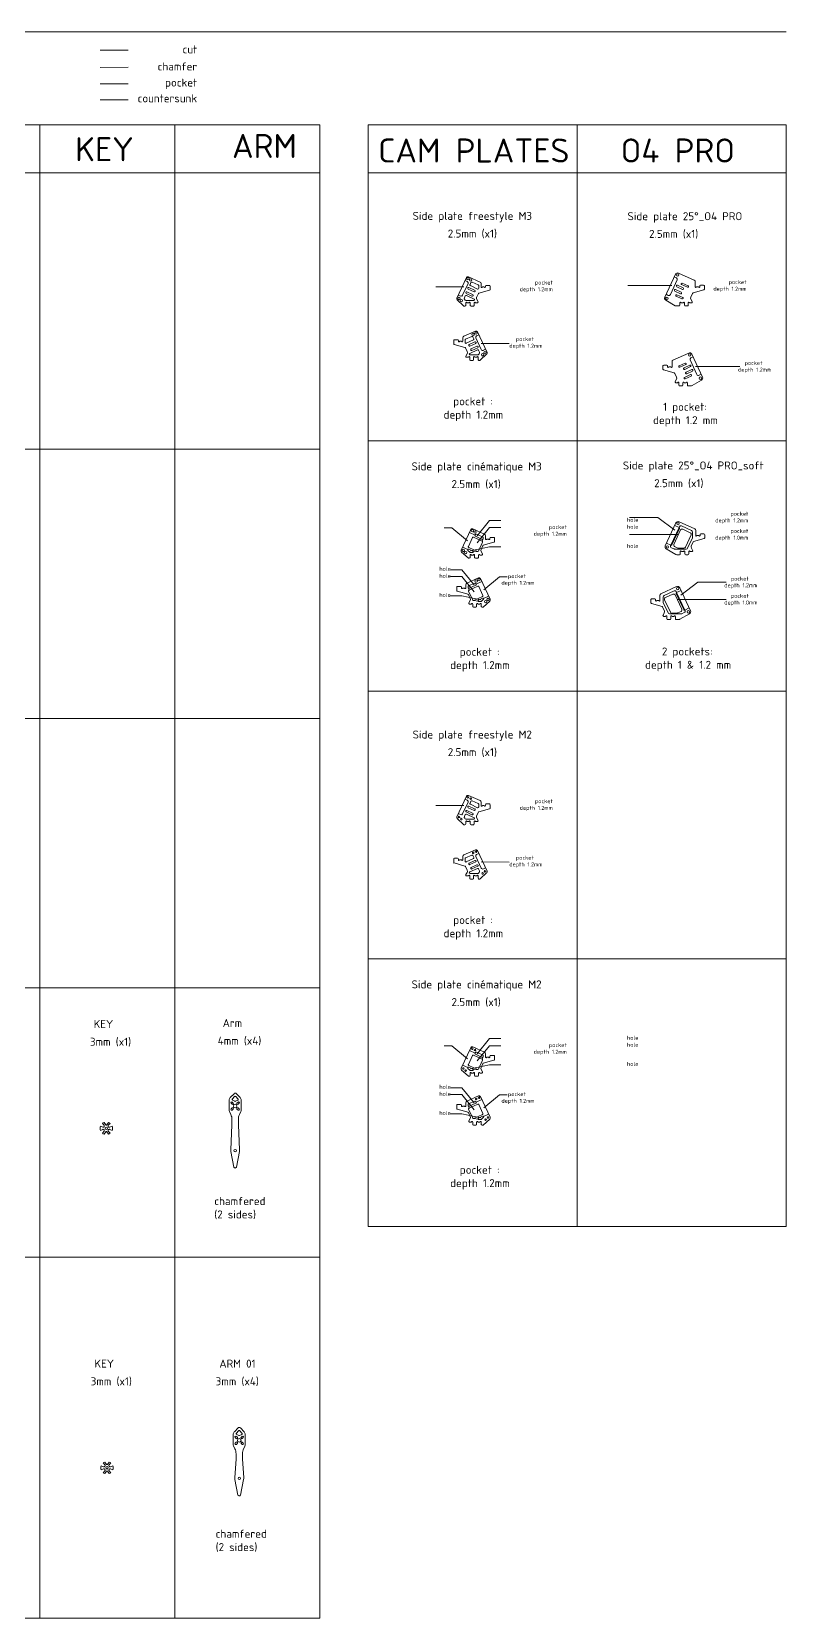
# Model space of a CAD drawing. Header units: millimetres. Extents: x -685 to 1515, y -1461 to 522.
# Drawn here: x 572 to 1515, y -1461 to 522 of the extents above; entities that cross this region are included whole.
import ezdxf

# ---------------------------------------------------------------- set-up
doc = ezdxf.new("R2010")
doc.units = ezdxf.units.MM
doc.linetypes.add('JIS_09_08', pattern=[10.75, 8, -0.55, 0.55, -0.55, 0.55, -0.55])
doc.layers.get('0').update_dxf_attribs({"lineweight": 5})
for name, color, linetype, lineweight in [('Calque1', 150, 'Continuous', 5), ('Calque2', 251, 'Continuous', 5), ('chamfered', 30, 'Continuous', 5), ('countersunk', 90, 'Continuous', 5), ('pocket', 1, 'Continuous', 5)]:
    doc.layers.add(name, color=color, linetype=linetype, lineweight=lineweight)
doc.styles.get("Standard").update_dxf_attribs({"font": 'arial.ttf'})

msp = doc.modelspace()

# ---------------------------------------------------------------- linework, layer by layer
for points in [[(1158, -89.2), (1144, -89.2), (1128.6, -108.2)], [(1158, -98), (1144, -98), (1128.6, -117)], [(1158, -121.9), (1144, -121.9), (1120, -127)], [(1095.2, -150.5), (1109.2, -150.5), (1124.6, -169.5)], [(1095.2, -159.2), (1109.2, -159.2), (1124.6, -178.2)], [(1095.2, -183.2), (1109.2, -183.2), (1133.3, -188.3)], [(1158, -736.5), (1144, -736.5), (1128.6, -755.5)], [(1158, -745.3), (1144, -745.3), (1128.6, -764.3)], [(1158, -769.2), (1144, -769.2), (1120, -774.3)], [(1095.2, -797.8), (1109.2, -797.8), (1124.6, -816.8)], [(1095.2, -806.5), (1109.2, -806.5), (1124.6, -825.5)], [(1095.2, -830.5), (1109.2, -830.5), (1133.3, -835.6)]]:
    msp.add_lwpolyline(points)
at = {"layer": 'Calque1'}
for p, q in [((657.4, 498.6), (692.5, 498.7)), ((1363, 190.1), (1376.3, 218.7)), ((1380.3, 220.2), (1399.9, 211.4)), ((1103.1, 188.8), (1115.1, 214.5)), ((1117.3, 200.2), (1124.6, 196.8)), ((1117.7, 215.5), (1132.2, 208.9)), ((1118.2, 202), (1125.4, 198.6)), ((1119.6, 205.7), (1120.8, 208.2)), ((1120.1, 204.4), (1129.1, 200.2)), ((1129.9, 205.5), (1122.1, 208.7)), ((1130.5, 204.5), (1130.5, 201.1)), ((1144.1, 198.9), (1130.7, 195)), ((1133.4, 207.1), (1133.4, 202.8)), ((1135, 202.8), (1137.3, 202.8)), ((1138.9, 202.8), (1138.9, 203.8)), ((1139.9, 204.8), (1143.8, 204.8)), ((1144.8, 199.9), (1144.8, 203.8)), ((1376.3, 199.5), (1383.5, 196.1)), ((1378, 203.1), (1385.2, 199.8)), ((1378.8, 204.9), (1386.1, 201.6)), ((1384, 205.8), (1391.3, 202.4)), ((1384.9, 207.6), (1392.1, 204.3)), ((1411.7, 199.2), (1398.4, 195.3)), ((1401.1, 209.5), (1401.1, 203)), ((1402.7, 203), (1405, 203)), ((1406.6, 203), (1406.6, 204)), ((1407.6, 205), (1411.5, 205)), ((1412.5, 200.1), (1412.5, 204)), ((1103.6, 186.5), (1111.6, 179)), ((1112.3, 178.8), (1113.2, 178.8)), ((1112.6, 189.2), (1113.7, 191.7)), ((1113.1, 186.9), (1113.7, 186.3)), ((1114.2, 179.8), (1114.2, 182.8)), ((1114.8, 194.7), (1122, 191.4)), ((1115.1, 192.2), (1124.7, 187.7)), ((1115.1, 185.8), (1124.3, 185.8)), ((1115.6, 196.6), (1122.9, 193.2)), ((1115.8, 182.8), (1118.3, 182.8)), ((1119.9, 179.8), (1119.9, 182.8)), ((1120.9, 178.8), (1123.8, 178.8)), ((1124.8, 179.8), (1124.8, 182.8)), ((1126.4, 182.8), (1128.7, 182.8)), ((1127.9, 189.8), (1130.1, 194.5)), ((1129.6, 184.3), (1128, 187.1)), ((1364.2, 186.2), (1376.1, 179.4)), ((1375.4, 197.7), (1382.7, 194.3)), ((1377.3, 191.3), (1384.5, 187.9)), ((1380.8, 179), (1377.6, 179)), ((1378.1, 193.1), (1385.4, 189.8)), ((1381.8, 180), (1381.8, 183)), ((1383.4, 183), (1386, 183)), ((1387.6, 180), (1387.6, 183)), ((1388.6, 179), (1391.4, 179)), ((1392.4, 180), (1392.4, 183)), ((1394, 183), (1396.4, 183)), ((1395.6, 190.1), (1397.7, 194.7)), ((1397.3, 184.5), (1395.7, 187.4)), ((1110.6, 139.3), (1110.6, 134.9)), ((1126.3, 147.6), (1111.7, 141.1)), ((1114, 137.6), (1121.9, 140.9)), ((1124.3, 137.9), (1123.2, 140.4)), ((1140.9, 121), (1128.9, 146.6)), ((1099.2, 132), (1099.2, 135.9)), ((1099.9, 131), (1113.3, 127.2)), ((1104, 136.9), (1100.2, 136.9)), ((1105, 134.9), (1105, 135.9)), ((1109, 134.9), (1106.6, 134.9)), ((1113.4, 136.7), (1113.4, 133.3)), ((1116.1, 122), (1113.9, 126.6)), ((1114.4, 116.4), (1116, 119.2)), ((1123.9, 136.6), (1114.9, 132.4)), ((1125.8, 134.1), (1118.6, 130.8)), ((1128.9, 124.3), (1119.3, 119.8)), ((1126.7, 132.3), (1119.4, 128.9)), ((1128.3, 128.7), (1121.1, 125.3)), ((1129.2, 126.9), (1121.9, 123.5)), ((1131.4, 121.4), (1130.2, 123.8)), ((1130.9, 119.1), (1130.2, 118.4)), ((1392.9, 120.2), (1373.2, 111.4)), ((1117.6, 114.9), (1115.3, 114.9)), ((1119.2, 111.9), (1119.2, 114.9)), ((1128.9, 117.9), (1119.7, 117.9)), ((1123.1, 110.9), (1120.2, 110.9)), ((1124.1, 111.9), (1124.1, 114.9)), ((1128.2, 114.9), (1125.7, 114.9)), ((1129.8, 111.9), (1129.8, 114.9)), ((1131.7, 110.9), (1130.8, 110.9)), ((1140.4, 118.6), (1132.3, 111.2)), ((1360.7, 100.2), (1360.7, 104.1)), ((1361.4, 99.2), (1374.8, 95.3)), ((1365.6, 105.1), (1361.7, 105.1)), ((1366.6, 103.1), (1366.6, 104.1)), ((1370.5, 103.1), (1368.2, 103.1)), ((1372.1, 109.6), (1372.1, 103.1)), ((1388.3, 107.7), (1381, 104.3)), ((1389.1, 105.9), (1381.8, 102.5)), ((1394.3, 105), (1387.1, 101.6)), ((1395.2, 103.2), (1387.9, 99.8)), ((1396.9, 99.6), (1389.6, 96.2)), ((1410.2, 90.2), (1396.8, 118.8)), ((1377.6, 90.2), (1375.4, 94.8)), ((1375.9, 84.6), (1377.5, 87.4)), ((1379.1, 83.1), (1376.8, 83.1)), ((1380.7, 80.1), (1380.7, 83.1)), ((1385.6, 80.1), (1385.6, 83.1)), ((1389.7, 83.1), (1387.2, 83.1)), ((1395, 93.2), (1387.8, 89.8)), ((1395.9, 91.4), (1388.6, 88)), ((1397.7, 97.7), (1390.5, 94.4)), ((1391.3, 80.1), (1391.3, 83.1)), ((1408.9, 86.3), (1397.1, 79.5)), ((1384.6, 79.1), (1381.7, 79.1)), ((1392.3, 79.1), (1395.6, 79.1)), ((1363.5, -120.7), (1376.9, -92.1)), ((1380.8, -90.6), (1400.5, -99.4)), ((1108.6, -126.2), (1120.5, -100.5)), ((1122.7, -110.3), (1117.5, -121.4)), ((1123.2, -99.5), (1137.7, -106)), ((1124, -109.8), (1134.8, -114.9)), ((1125.9, -107.4), (1126.2, -106.8)), ((1126.4, -108.8), (1134.6, -112.6)), ((1135.4, -109.5), (1127.5, -106.3)), ((1130.2, -127.3), (1135.3, -116.2)), ((1136, -110.4), (1136, -111.7)), ((1149.5, -116.1), (1136.2, -120)), ((1138.9, -107.9), (1138.9, -112.2)), ((1140.5, -112.2), (1142.8, -112.2)), ((1144.4, -112.2), (1144.4, -111.2)), ((1145.4, -110.2), (1149.3, -110.2)), ((1150.3, -115.1), (1150.3, -111.2)), ((1374.3, -119), (1382.7, -100.8)), ((1385.4, -99.9), (1394.9, -104.3)), ((1388.7, -122.5), (1395.9, -107)), ((1396.1, -120.7), (1398.3, -116.1)), ((1412.3, -111.6), (1398.9, -115.5)), ((1401.6, -101.3), (1401.6, -107.8)), ((1403.2, -107.8), (1405.5, -107.8)), ((1407.1, -107.8), (1407.1, -106.8)), ((1408.1, -105.8), (1412, -105.8)), ((1413, -110.7), (1413, -106.8)), ((1109, -128.5), (1117.1, -135.9)), ((1117, -126.6), (1119.2, -128.7)), ((1117.8, -136.2), (1118.6, -136.2)), ((1118, -122.7), (1128.8, -127.8)), ((1118.1, -125), (1123, -127.3)), ((1119.6, -135.2), (1119.6, -132.2)), ((1120.6, -129.2), (1122.6, -129.2)), ((1121.2, -132.2), (1123.8, -132.2)), ((1125.4, -135.2), (1125.4, -132.2)), ((1126.4, -136.2), (1129.2, -136.2)), ((1130.2, -135.2), (1130.2, -132.2)), ((1131.8, -132.2), (1134.2, -132.2)), ((1133.4, -125.1), (1135.5, -120.5)), ((1135, -130.7), (1133.5, -127.9)), ((1364.8, -124.6), (1376.6, -131.4)), ((1375.3, -121.6), (1379.2, -123.5)), ((1381.4, -131.8), (1378.1, -131.8)), ((1380.1, -123.7), (1386.9, -123.7)), ((1382.4, -130.8), (1382.4, -127.8)), ((1384, -127.8), (1386.5, -127.8)), ((1388.1, -130.8), (1388.1, -127.8)), ((1389.1, -131.8), (1392, -131.8)), ((1393, -130.8), (1393, -127.8)), ((1394.6, -127.8), (1396.9, -127.8)), ((1397.8, -126.3), (1396.2, -123.5)), ((1103, -176.4), (1103, -172.4)), ((1103.7, -177.3), (1117.1, -181.2)), ((1107.8, -171.4), (1104, -171.4)), ((1108.8, -173.4), (1108.8, -172.4)), ((1112.8, -173.4), (1110.4, -173.4)), ((1114.4, -169.1), (1114.4, -173.4)), ((1130.1, -160.8), (1115.5, -167.3)), ((1117.2, -171.7), (1117.2, -172.9)), ((1117.9, -170.7), (1125.7, -167.5)), ((1123.1, -188.5), (1117.9, -177.5)), ((1129.3, -171.1), (1118.4, -176.1)), ((1126.8, -170), (1118.7, -173.8)), ((1127.3, -168.7), (1127, -168)), ((1130.6, -171.6), (1135.7, -182.6)), ((1144.7, -187.4), (1132.7, -161.7)), ((1377.8, -171.7), (1358.2, -180.5)), ((1395.1, -201.8), (1381.8, -173.2)), ((1119.9, -186.4), (1117.7, -181.7)), ((1118.2, -191.9), (1119.8, -189.1)), ((1121.4, -193.4), (1119.1, -193.4)), ((1123, -196.4), (1123, -193.4)), ((1126.9, -197.4), (1124, -197.4)), ((1135.3, -184), (1124.4, -189)), ((1127.9, -196.4), (1127.9, -193.4)), ((1132, -193.4), (1129.5, -193.4)), ((1135.1, -186.2), (1130.2, -188.5)), ((1132.7, -190.4), (1130.6, -190.4)), ((1133.6, -196.4), (1133.6, -193.4)), ((1136.2, -187.9), (1134, -189.9)), ((1135.5, -197.4), (1134.6, -197.4)), ((1144.2, -189.7), (1136.1, -197.2)), ((1345.6, -191.8), (1345.6, -187.9)), ((1346.3, -192.7), (1359.7, -196.6)), ((1350.5, -186.9), (1346.6, -186.9)), ((1351.5, -188.9), (1351.5, -187.9)), ((1355.4, -188.9), (1353.1, -188.9)), ((1357, -182.4), (1357, -188.9)), ((1362.5, -201.8), (1360.3, -197.2)), ((1370, -203.6), (1362.7, -188)), ((1373.2, -180.9), (1363.7, -185.4)), ((1384.3, -200), (1375.9, -181.9)), ((1360.8, -207.4), (1362.4, -204.5)), ((1364, -208.9), (1361.7, -208.9)), ((1365.6, -211.9), (1365.6, -208.9)), ((1369.5, -212.9), (1366.6, -212.9)), ((1370.5, -211.9), (1370.5, -208.9)), ((1378.5, -204.7), (1371.8, -204.7)), ((1374.6, -208.9), (1372.1, -208.9)), ((1376.2, -211.9), (1376.2, -208.9)), ((1377.2, -212.9), (1380.5, -212.9)), ((1383.4, -202.7), (1379.4, -204.5)), ((1393.9, -205.7), (1382, -212.5)), ((1103.1, -459.2), (1115.1, -433.6)), ((1117.7, -432.6), (1132.2, -439.1)), ((1114.8, -453.3), (1122, -456.7)), ((1115.1, -455.9), (1124.7, -460.4)), ((1115.6, -451.5), (1122.9, -454.9)), ((1117.3, -447.9), (1124.6, -451.3)), ((1118.2, -446.1), (1125.4, -449.4)), ((1119.6, -442.3), (1120.8, -439.9)), ((1120.1, -443.7), (1129.1, -447.9)), ((1129.9, -442.6), (1122.1, -439.3)), ((1127.9, -458.2), (1130.1, -453.6)), ((1130.5, -443.5), (1130.5, -446.9)), ((1144.1, -449.2), (1130.7, -453)), ((1133.4, -440.9), (1133.4, -445.3)), ((1135, -445.3), (1137.3, -445.3)), ((1138.9, -445.3), (1138.9, -444.3)), ((1139.9, -443.3), (1143.8, -443.3)), ((1144.8, -448.2), (1144.8, -444.3)), ((1103.6, -461.6), (1111.6, -469)), ((1112.3, -469.3), (1113.2, -469.3)), ((1112.6, -458.8), (1113.7, -456.4)), ((1113.1, -461.1), (1113.7, -461.8)), ((1114.2, -468.3), (1114.2, -465.3)), ((1115.1, -462.3), (1124.3, -462.3)), ((1115.8, -465.3), (1118.3, -465.3)), ((1119.9, -468.3), (1119.9, -465.3)), ((1120.9, -469.3), (1123.8, -469.3)), ((1124.8, -468.3), (1124.8, -465.3)), ((1126.4, -465.3), (1128.7, -465.3)), ((1129.6, -463.8), (1128, -461)), ((1099.2, -516.1), (1099.2, -512.1)), ((1104, -511.1), (1100.2, -511.1)), ((1105, -513.1), (1105, -512.1)), ((1109, -513.1), (1106.6, -513.1)), ((1110.6, -508.8), (1110.6, -513.1)), ((1126.3, -500.5), (1111.7, -507)), ((1113.4, -511.4), (1113.4, -514.8)), ((1114, -510.4), (1121.9, -507.2)), ((1123.9, -511.5), (1114.9, -515.7)), ((1125.8, -513.9), (1118.6, -517.3)), ((1124.3, -510.2), (1123.2, -507.7)), ((1140.9, -527.1), (1128.9, -501.4)), ((1099.9, -517), (1113.3, -520.9)), ((1116.1, -526.1), (1113.9, -521.4)), ((1114.4, -531.6), (1116, -528.8)), ((1117.6, -533.1), (1115.3, -533.1)), ((1119.2, -536.1), (1119.2, -533.1)), ((1128.9, -523.8), (1119.3, -528.2)), ((1126.7, -515.7), (1119.4, -519.1)), ((1128.9, -530.1), (1119.7, -530.1)), ((1128.3, -519.4), (1121.1, -522.7)), ((1129.2, -521.2), (1121.9, -524.5)), ((1124.1, -536.1), (1124.1, -533.1)), ((1128.2, -533.1), (1125.7, -533.1)), ((1129.8, -536.1), (1129.8, -533.1)), ((1131.4, -526.7), (1130.2, -524.2)), ((1130.9, -529), (1130.2, -529.6)), ((1140.4, -529.4), (1132.3, -536.9)), ((1123.1, -537.1), (1120.2, -537.1)), ((1131.7, -537.1), (1130.8, -537.1)), ((1108.6, -773.5), (1120.5, -747.8)), ((1123.2, -746.8), (1137.7, -753.3)), ((1122.7, -757.6), (1117.5, -768.7)), ((1118, -770), (1128.8, -775.1)), ((1118.1, -772.3), (1123, -774.6)), ((1124, -757.1), (1134.8, -762.2)), ((1125.9, -754.7), (1126.2, -754.1)), ((1126.4, -756), (1134.6, -759.9)), ((1135.4, -756.8), (1127.5, -753.6)), ((1130.2, -774.6), (1135.3, -763.5)), ((1133.4, -772.4), (1135.5, -767.8)), ((1136, -757.7), (1136, -758.9)), ((1149.5, -763.4), (1136.2, -767.3)), ((1138.9, -755.2), (1138.9, -759.5)), ((1140.5, -759.5), (1142.8, -759.5)), ((1144.4, -759.5), (1144.4, -758.5)), ((1145.4, -757.5), (1149.3, -757.5)), ((1150.3, -762.4), (1150.3, -758.5)), ((1109, -775.8), (1117.1, -783.2)), ((1117, -773.9), (1119.2, -776)), ((1117.8, -783.5), (1118.6, -783.5)), ((1119.6, -782.5), (1119.6, -779.5)), ((1120.6, -776.5), (1122.6, -776.5)), ((1121.2, -779.5), (1123.8, -779.5)), ((1125.4, -782.5), (1125.4, -779.5)), ((1126.4, -783.5), (1129.2, -783.5)), ((1130.2, -782.5), (1130.2, -779.5)), ((1131.8, -779.5), (1134.2, -779.5)), ((1135, -778), (1133.5, -775.2)), ((825.4, -808.9), (822.6, -811.8)), ((826.8, -808.9), (829.6, -811.8)), ((1130.1, -808), (1115.5, -814.6)), ((1144.7, -834.7), (1132.7, -809)), ((822.4, -818.5), (821.1, -817.2)), ((822.4, -823.1), (821.1, -824.4)), ((823.8, -817.1), (822.5, -815.8)), ((823.8, -824.5), (822.5, -825.8)), ((822.9, -813.4), (825.7, -814.7)), ((829.3, -813.4), (826.6, -814.7)), ((828.4, -817.1), (829.7, -815.8)), ((828.4, -824.5), (829.7, -825.8)), ((829.8, -818.5), (831.1, -817.2)), ((829.8, -823.1), (831.1, -824.4)), ((1103, -823.7), (1103, -819.7)), ((1103.7, -824.6), (1117.1, -828.5)), ((1107.8, -818.7), (1104, -818.7)), ((1108.8, -820.7), (1108.8, -819.7)), ((1112.8, -820.7), (1110.4, -820.7)), ((1114.4, -816.4), (1114.4, -820.7)), ((1117.2, -819), (1117.2, -820.2)), ((1119.9, -833.7), (1117.7, -829)), ((1117.9, -818), (1125.7, -814.8)), ((1123.1, -835.8), (1117.9, -824.8)), ((1129.3, -818.4), (1118.4, -823.4)), ((1126.8, -817.3), (1118.7, -821.1)), ((1135.3, -831.3), (1124.4, -836.3)), ((1127.3, -816), (1127, -815.3)), ((1130.6, -818.8), (1135.7, -829.9)), ((1118.2, -839.2), (1119.8, -836.4)), ((1121.4, -840.7), (1119.1, -840.7)), ((1123, -843.7), (1123, -840.7)), ((1126.9, -844.7), (1124, -844.7)), ((1127.9, -843.7), (1127.9, -840.7)), ((1132, -840.7), (1129.5, -840.7)), ((1135.1, -833.5), (1130.2, -835.8)), ((1132.7, -837.7), (1130.6, -837.7)), ((1133.6, -843.7), (1133.6, -840.7)), ((1136.2, -835.2), (1134, -837.2)), ((1135.5, -844.7), (1134.6, -844.7)), ((1144.2, -837), (1136.1, -844.5)), ((829.7, -1222.9), (825.1, -1227.8)), ((830.4, -1226.5), (827.7, -1229.4)), ((831.9, -1226.5), (834.6, -1229.4)), ((832.6, -1222.9), (837.3, -1227.8)), ((823.7, -1231.3), (823.7, -1243.9)), ((824, -1245.2), (825.8, -1249)), ((827.5, -1236.2), (826.1, -1234.9)), ((827.5, -1240.8), (826.1, -1242.1)), ((828.9, -1234.8), (827.6, -1233.4)), ((828.9, -1242.2), (827.6, -1243.5)), ((828, -1231), (830.7, -1232.4)), ((834.4, -1231), (831.6, -1232.4)), ((833.5, -1234.8), (834.8, -1233.4)), ((833.5, -1242.2), (834.8, -1243.5)), ((834.9, -1236.2), (836.2, -1234.9)), ((834.9, -1240.8), (836.2, -1242.1)), ((838.4, -1245.2), (836.6, -1249)), ((838.6, -1231.3), (838.6, -1243.9)), ((827.2, -1262), (825.6, -1284.9)), ((827.2, -1255.3), (827.2, -1261.6)), ((835.2, -1255.3), (835.2, -1261.6)), ((835.2, -1262), (836.8, -1284.9)), ((829.6, -1306.8), (825.7, -1287.4)), ((832.7, -1306.8), (836.6, -1287.4)), ((830.6, -1307.8), (830, -1307.4)), ((831.8, -1307.8), (832.3, -1307.4))]:
    msp.add_line(p, q, dxfattribs=at)
for points in [[(831.5, -831.3), (833.3, -827.5, 0.109594), (833.6, -826.3), (833.6, -813.6, 0.19144), (832.2, -810.2), (827.6, -805.3, 0.431181), (824.7, -805.3), (820, -810.2, 0.19144), (818.6, -813.6), (818.6, -826.3, 0.109594), (818.9, -827.5), (820.7, -831.3, -0.109594), (822.1, -837.7), (822.1, -844, -0.012868), (822.1, -844.3), (820.5, -875.3, 0.062614), (820.7, -877.7), (824.6, -897.1, 0.187351), (825, -897.7), (825.5, -898.1, 0.326579), (826.7, -898.1), (827.2, -897.7, 0.187292), (827.6, -897.1), (831.5, -877.7, 0.062709), (831.7, -875.3), (830.1, -844.3, -0.012906), (830.1, -844), (830.1, -837.7, -0.109594)], [(669.7, -854.7, -0.07543), (667.7, -855.8), (665.6, -852.9, 0.513236), (664.3, -852.9), (662.2, -855.8, -0.07543), (660.2, -854.7), (662.3, -852.3, 0.187292), (662.6, -851.7), (662.6, -851, 0.326579), (661.9, -850), (661.3, -849.8, 0.187351), (660.6, -849.9), (657.7, -851.2, -0.177758), (657.7, -845.9), (660.6, -847.2, 0.187351), (661.3, -847.2), (661.9, -847, 0.326579), (662.6, -846.1), (662.6, -845.4, 0.187292), (662.3, -844.7), (660.2, -842.4, -0.07543), (662.2, -841.3), (664.3, -844.2, 0.513236), (665.6, -844.2), (667.7, -841.3, -0.07543), (669.7, -842.4), (667.6, -844.7, 0.187292), (667.3, -845.4), (667.3, -846.1, 0.326579), (668, -847), (668.7, -847.2, 0.187351), (669.4, -847.2), (672.3, -845.9, -0.177758), (672.3, -851.2), (669.4, -849.9, 0.187351), (668.7, -849.8), (668, -850, 0.326579), (667.3, -851), (667.3, -851.7, 0.187292), (667.6, -852.3), (669.7, -854.7)], [(670.7, -1279, -0.07543), (668.7, -1280.1), (666.6, -1277.2, 0.513236), (665.3, -1277.2), (663.2, -1280.1, -0.07543), (661.2, -1279), (663.3, -1276.6, 0.187292), (663.6, -1276), (663.6, -1275.3, 0.326579), (662.9, -1274.3), (662.3, -1274.1, 0.187351), (661.5, -1274.2), (658.7, -1275.5, -0.177758), (658.7, -1270.2), (661.5, -1271.5, 0.187351), (662.3, -1271.5), (662.9, -1271.3, 0.326579), (663.6, -1270.4), (663.6, -1269.7, 0.187292), (663.3, -1269), (661.2, -1266.7, -0.07543), (663.2, -1265.6), (665.3, -1268.5, 0.513236), (666.6, -1268.5), (668.7, -1265.6, -0.07543), (670.7, -1266.7), (668.6, -1269, 0.187292), (668.3, -1269.7), (668.3, -1270.4, 0.326579), (669, -1271.3), (669.6, -1271.5, 0.187351), (670.4, -1271.5), (673.2, -1270.2, -0.177758), (673.2, -1275.5), (670.4, -1274.2, 0.187351), (669.6, -1274.1), (669, -1274.3, 0.326579), (668.3, -1275.3), (668.3, -1276, 0.187292), (668.6, -1276.6), (670.7, -1279)]]:
    msp.add_lwpolyline(points, format="xyb", close=True, dxfattribs=at)
for centre, radius in [((1379.1, 217.8), 1.5), ((1116.9, 213.1), 1.5), ((1120.5, 211.5), 1.5), ((1105.8, 188.4), 1.5), ((1108.7, 185.8), 1.5), ((1365.6, 188.7), 1.5), ((1123.5, 143.6), 1.5), ((1127.1, 145.2), 1.5), ((1135.3, 118), 1.5), ((1138.2, 120.6), 1.5), ((1394.1, 117.8), 1.5), ((1407.5, 88.8), 1.5), ((1379.6, -93.1), 1.5), ((1122.4, -101.9), 1.5), ((1125.9, -103.5), 1.5), ((1111.3, -126.5), 1.5), ((1114.1, -129.2), 1.5), ((1366.2, -122.1), 1.5), ((1127.3, -164.7), 1.5), ((1130.9, -163.1), 1.5), ((1379, -174.1), 1.5), ((1139.1, -190.4), 1.5), ((1142, -187.8), 1.5), ((1392.4, -203.2), 1.5), ((1116.9, -435), 1), ((1120.5, -436.6), 1), ((1105.8, -459.6), 1), ((1108.7, -462.2), 1), ((1123.5, -504.4), 1), ((1127.1, -502.8), 1), ((1135.3, -530.1), 1), ((1138.2, -527.5), 1), ((1122.4, -749.2), 1), ((1125.9, -750.8), 1), ((1111.3, -773.8), 1), ((1114.1, -776.5), 1), ((1127.3, -812), 1), ((1130.9, -810.4), 1), ((826.1, -820.8), 2.25), ((665, -848.5), 1.5), ((1139.1, -837.7), 1), ((1142, -835.1), 1), ((826.1, -876.4), 1.5), ((831.2, -1238.5), 2.25), ((666, -1272.8), 1.5), ((831.2, -1286.1), 1.5)]:
    msp.add_circle(centre, radius, dxfattribs=at)
for centre, radius, start, end in [((1379, 217.4), 3, 65.8359, 155), ((1116.9, 213.6), 2, 65.8359, 155), ((1117.7, 201.1), 1, 65.01, 245.01), ((1120.5, 205.3), 1, 155, 245.01), ((1121.7, 207.8), 1, 67.5567, 155), ((1125, 197.7), 1, 245.01, 65.01), ((1129.5, 201.1), 1, 245.01, 0), ((1129.5, 204.5), 1, 0, 67.5567), ((1131.4, 207.1), 2, 0, 65.8359), ((1134.2, 202.8), 0.8, 180, 0), ((1138.1, 202.8), 0.8, 180, 0), ((1139.9, 203.8), 1, 90, 180), ((1143.8, 203.8), 1, 0, 90), ((1143.8, 199.9), 1, 286.2136, 0), ((1375.9, 198.6), 1, 65.01, 245.01), ((1378.4, 204), 1, 65.01, 245.01), ((1384.5, 206.7), 1, 65.01, 245.01), ((1385.6, 200.7), 1, 245.01, 65.01), ((1391.7, 203.3), 1, 245.01, 65.01), ((1399.1, 209.5), 2, 0, 65.8359), ((1401.9, 203), 0.8, 180, 0), ((1405.8, 203), 0.8, 180, 0), ((1407.6, 204), 1, 90, 180), ((1411.5, 204), 1, 0, 90), ((1411.5, 200.1), 1, 286.2136, 0), ((1104.9, 188), 2, 155, 227.267), ((1112.3, 179.8), 1, 227.267, 270), ((1114.4, 188.4), 2, 155, 227.267), ((1113.2, 179.8), 1, 270, 0), ((1114.6, 191.3), 1, 65.01, 155), ((1115.1, 187.8), 2, 227.267, 270), ((1115.2, 195.6), 1, 65.01, 245.01), ((1115, 182.8), 0.8, 0, 180), ((1119.1, 182.8), 0.8, 0, 180), ((1120.9, 179.8), 1, 180, 270), ((1122.5, 192.3), 1, 245.01, 65.01), ((1123.8, 179.8), 1, 270, 0), ((1124.3, 186.8), 1, 270, 65.01), ((1125.6, 182.8), 0.8, 0, 180), ((1130.6, 188.6), 3, 155, 209.2621), ((1128.7, 183.8), 1, 270, 29.2621), ((1131, 194), 1, 106.2136, 155), ((1365.7, 188.8), 3, 155, 240.2298), ((1377.6, 182), 3, 240.2298, 270), ((1377.7, 192.2), 1, 65.01, 245.01), ((1380.8, 180), 1, 270, 0), ((1382.6, 183), 0.8, 0, 180), ((1383.1, 195.2), 1, 245.01, 65.01), ((1385, 188.8), 1, 245.01, 65.01), ((1386.8, 183), 0.8, 0, 180), ((1388.6, 180), 1, 180, 270), ((1391.4, 180), 1, 270, 0), ((1393.2, 183), 0.8, 0, 180), ((1398.3, 188.8), 3, 155, 209.2621), ((1396.4, 184), 1, 270, 29.2621), ((1398.6, 194.3), 1, 106.2136, 155), ((1112.6, 139.3), 2, 114.1641, 180), ((1122.3, 139.9), 1, 25, 112.4433), ((1127.1, 145.8), 2, 25, 114.1641), ((1100.2, 135.9), 1, 90, 180), ((1100.2, 132), 1, 180, 253.7864), ((1104, 135.9), 1, 0, 90), ((1105.8, 134.9), 0.8, 180, 0), ((1109.8, 134.9), 0.8, 180, 0), ((1113, 126.2), 1, 25, 73.7864), ((1114.4, 136.7), 1, 112.4433, 180), ((1114.4, 133.3), 1, 180, 294.99), ((1113.4, 120.7), 3, 330.7379, 25), ((1119, 129.9), 1, 114.99, 294.99), ((1119.7, 118.9), 1, 114.99, 270), ((1121.5, 124.4), 1, 114.99, 294.99), ((1123.4, 137.5), 1, 294.99, 25), ((1126.2, 133.2), 1, 294.99, 114.99), ((1128.8, 127.8), 1, 294.99, 114.99), ((1129.3, 123.4), 1, 25, 114.99), ((1129.6, 120.5), 2, 312.733, 25), ((1139.1, 120.1), 2, 312.733, 25), ((1394.1, 117.5), 3, 25, 114.1641), ((1115.3, 115.9), 1, 150.7379, 270), ((1118.4, 114.9), 0.8, 0, 180), ((1120.2, 111.9), 1, 180, 270), ((1123.1, 111.9), 1, 270, 0), ((1124.9, 114.9), 0.8, 0, 180), ((1129, 114.9), 0.8, 0, 180), ((1128.9, 119.9), 2, 270, 312.733), ((1130.8, 111.9), 1, 180, 270), ((1131.7, 111.9), 1, 270, 312.733), ((1361.7, 104.1), 1, 90, 180), ((1361.7, 100.2), 1, 180, 253.7864), ((1365.6, 104.1), 1, 0, 90), ((1367.4, 103.1), 0.8, 180, 0), ((1371.3, 103.1), 0.8, 180, 0), ((1374.1, 109.6), 2, 114.1641, 180), ((1381.4, 103.4), 1, 114.99, 294.99), ((1387.5, 100.7), 1, 114.99, 294.99), ((1388.7, 106.8), 1, 294.99, 114.99), ((1394.8, 104.1), 1, 294.99, 114.99), ((1397.3, 98.7), 1, 294.99, 114.99), ((1374.5, 94.4), 1, 25, 73.7864), ((1376.8, 84.1), 1, 150.7379, 270), ((1374.9, 88.9), 3, 330.7379, 25), ((1379.9, 83.1), 0.8, 0, 180), ((1381.7, 80.1), 1, 180, 270), ((1384.6, 80.1), 1, 270, 0), ((1386.4, 83.1), 0.8, 0, 180), ((1388.2, 88.9), 1, 114.99, 294.99), ((1390, 95.3), 1, 114.99, 294.99), ((1390.5, 83.1), 0.8, 0, 180), ((1392.3, 80.1), 1, 180, 270), ((1395.4, 92.3), 1, 294.99, 114.99), ((1395.6, 82.1), 3, 270, 299.7702), ((1407.4, 88.9), 3, 299.7702, 25), ((1379.6, -93.4), 3, 65.8359, 155), ((1122.3, -101.3), 2, 65.8359, 155), ((1123.6, -110.7), 1, 65.01, 155.01), ((1126.8, -107.8), 1, 155, 245.01), ((1127.1, -107.2), 1, 67.5567, 155), ((1135, -111.7), 1, 245.01, 0), ((1134.4, -115.8), 1, 335, 65.01), ((1135, -110.4), 1, 0, 67.5567), ((1136.9, -107.9), 2, 0, 65.8359), ((1139.7, -112.2), 0.8, 180, 0), ((1143.6, -112.2), 0.8, 180, 0), ((1145.4, -111.2), 1, 90, 180), ((1149.3, -111.2), 1, 0, 90), ((1149.3, -115.1), 1, 286.2136, 0), ((1384.6, -101.7), 2, 65.01, 155), ((1394.1, -106.1), 2, 335, 65.01), ((1399.2, -116.5), 1, 106.2136, 155), ((1399.6, -101.3), 2, 0, 65.8359), ((1402.4, -107.8), 0.8, 180, 0), ((1406.3, -107.8), 0.8, 180, 0), ((1408.1, -106.8), 1, 90, 180), ((1412, -106.8), 1, 0, 90), ((1412, -110.7), 1, 286.2136, 0), ((1110.4, -127), 2, 155, 227.267), ((1117.7, -125.9), 1, 65.01, 227.267), ((1117.8, -135.2), 1, 227.267, 270), ((1118.4, -121.8), 1, 155.01, 245.01), ((1118.6, -135.2), 1, 270, 0), ((1120.6, -127.2), 2, 227.267, 270), ((1120.4, -132.2), 0.8, 0, 180), ((1122.6, -128.2), 1, 270, 65.01), ((1124.6, -132.2), 0.8, 0, 180), ((1126.4, -135.2), 1, 180, 270), ((1129.2, -126.9), 1, 245.01, 335), ((1129.2, -135.2), 1, 270, 0), ((1131, -132.2), 0.8, 0, 180), ((1136.1, -126.4), 3, 155, 209.2621), ((1134.2, -131.2), 1, 270, 29.2621), ((1136.4, -120.9), 1, 106.2136, 155), ((1366.3, -122), 3, 155, 240.2298), ((1376.1, -119.8), 2, 155, 245.01), ((1378.1, -128.8), 3, 240.2298, 270), ((1380.1, -121.7), 2, 245.01, 270), ((1381.4, -130.8), 1, 270, 0), ((1383.2, -127.8), 0.8, 0, 180), ((1387.3, -127.8), 0.8, 0, 180), ((1386.9, -121.7), 2, 270, 335), ((1389.1, -130.8), 1, 180, 270), ((1392, -130.8), 1, 270, 0), ((1393.8, -127.8), 0.8, 0, 180), ((1398.8, -122), 3, 155, 209.2621), ((1396.9, -126.8), 1, 270, 29.2621), ((1104, -172.4), 1, 90, 180), ((1104, -176.4), 1, 180, 253.7864), ((1107.8, -172.4), 1, 0, 90), ((1109.6, -173.4), 0.8, 180, 0), ((1113.6, -173.4), 0.8, 180, 0), ((1116.4, -169.1), 2, 114.1641, 180), ((1118.2, -171.7), 1, 112.4433, 180), ((1118.2, -172.9), 1, 180, 294.99), ((1118.8, -177), 1, 114.99, 205), ((1126.1, -168.4), 1, 25, 112.4433), ((1126.4, -169.1), 1, 294.99, 25), ((1129.7, -172), 1, 24.99, 114.99), ((1130.9, -162.6), 2, 25, 114.1641), ((1379, -174.5), 3, 25, 114.1641), ((1116.8, -182.2), 1, 25, 73.7864), ((1119.1, -192.4), 1, 150.7379, 270), ((1117.2, -187.7), 3, 330.7379, 25), ((1122.2, -193.4), 0.8, 0, 180), ((1124, -196.4), 1, 180, 270), ((1124, -188.1), 1, 205, 294.99), ((1126.9, -196.4), 1, 270, 0), ((1128.7, -193.4), 0.8, 0, 180), ((1130.6, -189.4), 1, 114.99, 270), ((1132.8, -193.4), 0.8, 0, 180), ((1132.7, -188.4), 2, 270, 312.733), ((1134.6, -196.4), 1, 180, 270), ((1135.6, -187.1), 1, 312.733, 114.99), ((1134.8, -183.1), 1, 294.99, 24.99), ((1135.5, -196.4), 1, 270, 312.733), ((1142.9, -188.2), 2, 312.733, 25), ((1346.6, -187.9), 1, 90, 180), ((1346.6, -191.8), 1, 180, 253.7864), ((1350.5, -187.9), 1, 0, 90), ((1352.3, -188.9), 0.8, 180, 0), ((1356.2, -188.9), 0.8, 180, 0), ((1359, -182.4), 2, 114.1641, 180), ((1359.4, -197.6), 1, 25, 73.7864), ((1364.5, -187.2), 2, 114.99, 205), ((1374.1, -182.8), 2, 25, 114.99), ((1361.7, -207.9), 1, 150.7379, 270), ((1359.8, -203.1), 3, 330.7379, 25), ((1364.8, -208.9), 0.8, 0, 180), ((1366.6, -211.9), 1, 180, 270), ((1369.5, -211.9), 1, 270, 0), ((1371.8, -202.7), 2, 205, 270), ((1371.3, -208.9), 0.8, 0, 180), ((1375.4, -208.9), 0.8, 0, 180), ((1377.2, -211.9), 1, 180, 270), ((1378.5, -202.7), 2, 270, 294.99), ((1380.5, -209.9), 3, 270, 299.7702), ((1382.5, -200.9), 2, 294.99, 25), ((1392.4, -203.1), 3, 299.7702, 25), ((1116.9, -434.4), 2, 65.8359, 155), ((1114.6, -456.8), 1, 65.01, 155), ((1115.2, -452.4), 1, 65.01, 245.01), ((1117.7, -447), 1, 65.01, 245.01), ((1120.5, -442.7), 1, 155, 245.01), ((1121.7, -440.3), 1, 67.5567, 155), ((1122.5, -455.8), 1, 245.01, 65.01), ((1125, -450.3), 1, 245.01, 65.01), ((1129.5, -446.9), 1, 245.01, 0), ((1129.5, -443.5), 1, 0, 67.5567), ((1131, -454), 1, 106.2136, 155), ((1131.4, -440.9), 2, 0, 65.8359), ((1134.2, -445.3), 0.8, 180, 0), ((1138.1, -445.3), 0.8, 180, 0), ((1139.9, -444.3), 1, 90, 180), ((1143.8, -444.3), 1, 0, 90), ((1143.8, -448.2), 1, 286.2136, 0), ((1104.9, -460.1), 2, 155, 227.267), ((1112.3, -468.3), 1, 227.267, 270), ((1114.4, -459.7), 2, 155, 227.267), ((1113.2, -468.3), 1, 270, 0), ((1115.1, -460.3), 2, 227.267, 270), ((1115, -465.3), 0.8, 0, 180), ((1119.1, -465.3), 0.8, 0, 180), ((1120.9, -468.3), 1, 180, 270), ((1123.8, -468.3), 1, 270, 0), ((1124.3, -461.3), 1, 270, 65.01), ((1125.6, -465.3), 0.8, 0, 180), ((1130.6, -459.5), 3, 155, 209.2621), ((1128.7, -464.3), 1, 270, 29.2621), ((1100.2, -512.1), 1, 90, 180), ((1104, -512.1), 1, 0, 90), ((1105.8, -513.1), 0.8, 180, 0), ((1109.8, -513.1), 0.8, 180, 0), ((1112.6, -508.8), 2, 114.1641, 180), ((1114.4, -511.4), 1, 112.4433, 180), ((1114.4, -514.8), 1, 180, 294.99), ((1122.3, -508.1), 1, 25, 112.4433), ((1123.4, -510.6), 1, 294.99, 25), ((1126.2, -514.8), 1, 294.99, 114.99), ((1127.1, -502.3), 2, 25, 114.1641), ((1100.2, -516.1), 1, 180, 253.7864), ((1113, -521.9), 1, 25, 73.7864), ((1115.3, -532.1), 1, 150.7379, 270), ((1113.4, -527.4), 3, 330.7379, 25), ((1118.4, -533.1), 0.8, 0, 180), ((1119, -518.2), 1, 114.99, 294.99), ((1119.7, -529.1), 1, 114.99, 270), ((1121.5, -523.6), 1, 114.99, 294.99), ((1124.9, -533.1), 0.8, 0, 180), ((1129, -533.1), 0.8, 0, 180), ((1128.8, -520.3), 1, 294.99, 114.99), ((1129.3, -524.7), 1, 25, 114.99), ((1128.9, -528.1), 2, 270, 312.733), ((1129.6, -527.5), 2, 312.733, 25), ((1139.1, -527.9), 2, 312.733, 25), ((1120.2, -536.1), 1, 180, 270), ((1123.1, -536.1), 1, 270, 0), ((1130.8, -536.1), 1, 180, 270), ((1131.7, -536.1), 1, 270, 312.733), ((1122.3, -748.6), 2, 65.8359, 155), ((1136.9, -755.2), 2, 0, 65.8359), ((1117.7, -773.2), 1, 65.01, 227.267), ((1118.4, -769.1), 1, 155.01, 245.01), ((1123.6, -758), 1, 65.01, 155.01), ((1126.8, -755.1), 1, 155, 245.01), ((1127.1, -754.5), 1, 67.5567, 155), ((1136.1, -773.7), 3, 155, 209.2621), ((1135, -758.9), 1, 245.01, 0), ((1134.4, -763.1), 1, 335, 65.01), ((1135, -757.7), 1, 0, 67.5567), ((1136.4, -768.2), 1, 106.2136, 155), ((1139.7, -759.5), 0.8, 180, 0), ((1143.6, -759.5), 0.8, 180, 0), ((1145.4, -758.5), 1, 90, 180), ((1149.3, -758.5), 1, 0, 90), ((1149.3, -762.4), 1, 286.2136, 0), ((1110.4, -774.3), 2, 155, 227.267), ((1117.8, -782.5), 1, 227.267, 270), ((1118.6, -782.5), 1, 270, 0), ((1120.6, -774.5), 2, 227.267, 270), ((1120.4, -779.5), 0.8, 0, 180), ((1122.6, -775.5), 1, 270, 65.01), ((1124.6, -779.5), 0.8, 0, 180), ((1126.4, -782.5), 1, 180, 270), ((1129.2, -774.2), 1, 245.01, 335), ((1129.2, -782.5), 1, 270, 0), ((1131, -779.5), 0.8, 0, 180), ((1134.2, -778.5), 1, 270, 29.2621), ((823.4, -812.5), 1, 136.6496, 243.2647), ((826.1, -809.6), 1, 43.3504, 136.6496), ((828.9, -812.5), 1, 296.7353, 43.3504), ((1130.9, -809.9), 2, 25, 114.1641), ((821.8, -816.5), 1, 45, 225), ((821.8, -825.1), 1, 135, 315), ((823.1, -817.8), 1, 225, 45), ((823.1, -823.8), 1, 315, 135), ((826.1, -813.9), 1, 243.2647, 296.7353), ((829.1, -817.8), 1, 135, 315), ((829.1, -823.8), 1, 45, 225), ((830.4, -816.5), 1, 315, 135), ((830.4, -825.1), 1, 225, 45), ((1104, -819.7), 1, 90, 180), ((1104, -823.7), 1, 180, 253.7864), ((1107.8, -819.7), 1, 0, 90), ((1109.6, -820.7), 0.8, 180, 0), ((1113.6, -820.7), 0.8, 180, 0), ((1116.4, -816.4), 2, 114.1641, 180), ((1116.8, -829.5), 1, 25, 73.7864), ((1118.2, -819), 1, 112.4433, 180), ((1118.2, -820.2), 1, 180, 294.99), ((1118.8, -824.3), 1, 114.99, 205), ((1126.1, -815.7), 1, 25, 112.4433), ((1126.4, -816.4), 1, 294.99, 25), ((1129.7, -819.3), 1, 24.99, 114.99), ((1134.8, -830.4), 1, 294.99, 24.99), ((1119.1, -839.7), 1, 150.7379, 270), ((1117.2, -835), 3, 330.7379, 25), ((1122.2, -840.7), 0.8, 0, 180), ((1124, -843.7), 1, 180, 270), ((1124, -835.4), 1, 205, 294.99), ((1126.9, -843.7), 1, 270, 0), ((1128.7, -840.7), 0.8, 0, 180), ((1130.6, -836.7), 1, 114.99, 270), ((1132.8, -840.7), 0.8, 0, 180), ((1132.7, -835.7), 2, 270, 312.733), ((1134.6, -843.7), 1, 180, 270), ((1135.6, -834.4), 1, 312.733, 114.99), ((1135.5, -843.7), 1, 270, 312.733), ((1142.9, -835.5), 2, 312.733, 25), ((828.7, -1231.3), 5, 136.6496, 180), ((831.2, -1224.3), 2, 43.3504, 136.6496), ((831.2, -1227.2), 1, 43.3504, 136.6496), ((833.6, -1231.3), 5, 360, 43.3504), ((826.7, -1243.9), 3, 180, 205.0173), ((812.2, -1255.3), 15, 0, 25.0173), ((826.9, -1234.2), 1, 45, 225), ((826.9, -1242.8), 1, 135, 315), ((828.4, -1230.1), 1, 136.6496, 243.2647), ((828.2, -1235.5), 1, 225, 45), ((828.2, -1241.5), 1, 315, 135), ((831.2, -1231.5), 1, 243.2647, 296.7353), ((834.2, -1235.5), 1, 135, 315), ((834.2, -1241.5), 1, 45, 225), ((833.9, -1230.1), 1, 296.7353, 43.3504), ((835.5, -1234.2), 1, 315, 135), ((835.5, -1242.8), 1, 225, 45), ((850.2, -1255.3), 15, 154.9827, 180), ((835.6, -1243.9), 3, 334.9827, 360), ((822.2, -1261.6), 5, 356.034, 0), ((840.2, -1261.6), 5, 180, 183.9778), ((835.5, -1285.4), 10, 177.0511, 191.3824), ((826.8, -1285.4), 10, 348.6044, 2.9576), ((830.6, -1306.6), 1, 191.3824, 233.8281), ((831.2, -1307), 1, 233.8281, 306.1719), ((831.7, -1306.6), 1, 306.1719, 348.6044)]:
    msp.add_arc(centre, radius, start, end, dxfattribs=at)
at = {"layer": 'Calque2'}
for p, q in [((0, 521.7), (1514.8, 521.6)), ((0, 405.4), (931.9, 405.4)), ((582.2, 405.4), (582.2, -1460.8)), ((750.9, 405.4), (750.9, -1460.8)), ((931.9, 405.4), (931.9, -1460.8)), ((992.4, 405.4), (1514.8, 405.4)), ((992.4, 405.4), (992.4, -971.2)), ((1253.6, 405.4), (1253.6, -971.2)), ((1514.8, 405.4), (1514.8, -971.2)), ((0, 345.5), (931.9, 345.5)), ((992.4, 345.5), (1514.8, 345.5)), ((0, 0), (931.9, 0)), ((992.4, 10.5), (1514.8, 10.5)), ((992.4, -302.5), (1514.8, -302.5)), ((0, -336.5), (931.9, -336.5)), ((992.4, -636.8), (1514.8, -636.8)), ((0, -672.9), (931.9, -672.9)), ((992.4, -971.2), (1514.8, -971.2)), ((0, -1009.4), (931.9, -1009.4)), ((0, -1460.8), (931.9, -1460.8))]:
    msp.add_line(p, q, dxfattribs=at)
at = {"layer": 'chamfered'}
msp.add_line((657.4, 477.2), (692.5, 477.3), dxfattribs=at)
at = {"layer": 'countersunk'}
msp.add_line((657.4, 436.7), (692.5, 436.8), dxfattribs=at)
at = {"layer": 'pocket'}
for p, q in [((657.4, 456.4), (692.5, 456.5)), ((1076.9, 202.8), (1112, 202.9)), ((1110.3, 192.4), (1117.1, 206.9)), ((1116.1, 209.6), (1113.4, 210.8)), ((1370, 193.3), (1378.5, 211.5)), ((1377.5, 214.2), (1374.8, 215.5)), ((1107.7, 191.4), (1104.9, 192.7)), ((1367.3, 192.3), (1364.6, 193.6)), ((1133.7, 124.6), (1126.9, 139.1)), ((1127.9, 141.7), (1130.6, 143)), ((1168.7, 132.2), (1133.6, 132.3)), ((1136.3, 123.6), (1139, 124.9)), ((1403.2, 93.3), (1394.7, 111.6)), ((1395.6, 114.2), (1398.3, 115.5)), ((1405.8, 92.4), (1408.5, 93.6)), ((1096.8, -98.3), (1087.3, -98.3)), ((1116.3, -114.4), (1096.8, -98.3)), ((1354.5, -85.1), (1375.7, -101.3)), ((1125.9, -107.4), (1118.8, -104.1)), ((1135.5, -112.5), (1134.8, -114.9)), ((1116.9, -125.3), (1110.4, -122.3)), ((1123.6, -128.4), (1128.8, -127.8)), ((1117.7, -173.7), (1118.4, -176.1)), ((1127.3, -168.7), (1134.4, -165.4)), ((1137, -175.6), (1156.5, -159.6)), ((1156.5, -159.6), (1165.9, -159.6)), ((1404.1, -166.2), (1382.9, -182.4)), ((1129.6, -189.7), (1124.4, -189)), ((1136.4, -186.5), (1142.8, -183.5)), ((1076.9, -445.2), (1112, -445.1)), ((1107.7, -456.6), (1104.9, -455.3)), ((1110.3, -455.6), (1117.1, -441.1)), ((1116.1, -438.5), (1113.4, -437.2)), ((1133.7, -523.5), (1126.9, -509)), ((1127.9, -506.3), (1130.6, -505.1)), ((1168.7, -515.8), (1133.6, -515.7)), ((1136.3, -524.5), (1139, -523.2)), ((1096.8, -745.6), (1087.3, -745.6)), ((1116.3, -761.7), (1096.8, -745.6)), ((1125.9, -754.7), (1118.8, -751.4)), ((1116.9, -772.6), (1110.4, -769.5)), ((1135.5, -759.8), (1134.8, -762.2)), ((1123.6, -775.7), (1128.8, -775.1)), ((1127.3, -816), (1134.4, -812.7)), ((1137, -822.9), (1156.5, -806.9)), ((1156.5, -806.9), (1165.9, -806.9)), ((1117.7, -821), (1118.4, -823.4)), ((1136.4, -833.8), (1142.8, -830.8)), ((1129.6, -837), (1124.4, -836.3))]:
    msp.add_line(p, q, dxfattribs=at)
for points in [[(1316.7, 204.5), (1372, 204.5)], [(1456.8, 103.4), (1401.5, 103.4)], [(1319.1, -85.1), (1354.5, -85.1)], [(1319.1, -106.6), (1379.2, -106.6)], [(1439.5, -166.2), (1404.1, -166.2)], [(1439.5, -187.7), (1379.4, -187.7)]]:
    msp.add_lwpolyline(points, dxfattribs=at)
for points in [[(1365.2, -117.2), (1370.6, -119.8, 0.414214), (1371.9, -119.3), (1381.3, -99.2, 0.414214), (1380.8, -97.9), (1375.4, -95.4)], [(1393.5, -198.3), (1388, -200.9, -0.414214), (1386.7, -200.4), (1377.4, -180.3, -0.414214), (1377.8, -179), (1383.3, -176.4)]]:
    msp.add_lwpolyline(points, format="xyb", dxfattribs=at)
for points in [[(1380.8, -97.9), (1381.3, -96.8, -0.414163), (1383.9, -95.9), (1396.5, -101.7, -0.291521), (1397.7, -103.6), (1397.7, -109.8, -0.109518), (1397.5, -110.6), (1391.5, -123.5, -0.291473), (1389.7, -124.7), (1375.1, -124.7, -0.109474), (1374.3, -124.5), (1371.3, -123.1, -0.414264), (1370.3, -120.4), (1370.6, -119.8)], [(1377.8, -179), (1377.3, -177.9, 0.414163), (1374.7, -177), (1362.1, -182.8, 0.291521), (1360.9, -184.6), (1360.9, -190.9, 0.109518), (1361.1, -191.7), (1367.1, -204.6, 0.291473), (1368.9, -205.7), (1383.5, -205.7, 0.109474), (1384.3, -205.5), (1387.4, -204.1, 0.414264), (1388.3, -201.5), (1388, -200.9)]]:
    msp.add_lwpolyline(points, format="xyb", close=True, dxfattribs=at)
for centre, start, end in [((1115.3, 207.8), 335, 65), ((1376.7, 212.4), 335, 65), ((1108.5, 193.3), 245, 335), ((1368.2, 194.1), 245, 335), ((1128.7, 139.9), 115, 205), ((1135.5, 125.4), 205, 295), ((1396.5, 112.4), 115, 205), ((1405, 94.2), 205, 295), ((1108.5, -454.8), 245, 335), ((1115.3, -440.3), 335, 65), ((1128.7, -508.1), 115, 205), ((1135.5, -522.6), 205, 295)]:
    msp.add_arc(centre, 2, start, end, dxfattribs=at)

# ---------------------------------------------------------------- texts
at = {"linetype": 'JIS_09_08'}
for s, insert, char_height, attachment_point in [('{\\fISOCPEUR|b0|i0|c0|p34;KEY}', (626.1, 389.9), 30, 1), ('{\\fISOCPEUR|b0|i0|c0|p34;ARM}', (822.2, 394), 30, 1), ('{\\fISOCPEUR|b0|i0|c0|p34;CAM PLATES}', (1004.8, 388.3), 30, 1), ('{\\fISOCPEUR|b0|i0|c0|p34;O4 PRO}', (1307.9, 388.3), 30, 1), ('\\pi91.37807;{\\fISOCPEUR|b0|i0|c0|p34;Side plate freestyle M3}', (956.5, 296.6), 10, 1), ('{\\fISOCPEUR|b0|i0|c0|p34;Side plate 25°_O4 PRO}', (1316.4, 296.2), 10, 1), ('\\pi134.37807;{\\fISOCPEUR|b0|i0|c0|p34;2.5mm (x1)}', (957.4, 274.5), 10, 1), ('{\\fISOCPEUR|b0|i0|c0|p34;2.5mm (x1)}', (1343.3, 274.1), 10, 1), ('\\pi140.37807;{\\fISOCPEUR|b0|i0|c0|p34;pocket :\\P\\pi128.37807;depth 1.2mm }', (958.2, 64.9), 10, 1), ('\\pi137.87807;{\\fISOCPEUR|b0|i0|c0|p34;1 pocket:\\P\\pi125.37807;depth 1.2 mm }', (1223, 58), 10, 1), ('\\pi85.37807;{\\fISOCPEUR|b0|i0|c0|p34;Side plate cinématique M3}', (961.2, -16.4), 10, 1), ('{\\fISOCPEUR|b0|i0|c0|p34;Side plate 25°_O4 PRO_soft}', (1310.6, -15.3), 10, 1), ('\\pi134.37807;{\\fISOCPEUR|b0|i0|c0|p34;2.5mm (x1)}', (962.1, -38.5), 10, 1), ('{\\fISOCPEUR|b0|i0|c0|p34;2.5mm (x1)}', (1349.8, -37.4), 10, 1), ('{\\fISOCPEUR|b0|i0|c0|p34;hole}', (1330.1, -85.6), 5, 3), ('{\\fISOCPEUR|b0|i0|c0|p34;hole}', (1330.1, -94.3), 5, 3), ('{\\fISOCPEUR|b0|i0|c0|p34;hole}', (1330.1, -118.3), 5, 3), ('\\pi158.12807;{\\fISOCPEUR|b0|i0|c0|p34;hole}', (923.1, -146.8), 5, 1), ('\\pi158.12807;{\\fISOCPEUR|b0|i0|c0|p34;hole}', (923.1, -155.6), 5, 1), ('\\pi158.12807;{\\fISOCPEUR|b0|i0|c0|p34;hole}', (923.1, -179.5), 5, 1), ('\\pi140.37807;{\\fISOCPEUR|b0|i0|c0|p34;pocket :\\P\\pi128.37807;depth 1.2mm }', (966.4, -248.1), 10, 1), ('\\pi133.37807;{\\fISOCPEUR|b0|i0|c0|p34;2 pockets:\\P\\pi112.37807;depth 1 & 1.2 mm }', (1226, -247.7), 10, 1), ('\\pi91.37807;{\\fISOCPEUR|b0|i0|c0|p34;Side plate freestyle M2}', (956.5, -351.5), 10, 1), ('\\pi134.37807;{\\fISOCPEUR|b0|i0|c0|p34;2.5mm (x1)}', (957.4, -373.5), 10, 1), ('\\pi140.37807;{\\fISOCPEUR|b0|i0|c0|p34;pocket :\\P\\pi128.37807;depth 1.2mm }', (958.2, -583.2), 10, 1), ('\\pi85.37807;{\\fISOCPEUR|b0|i0|c0|p34;Side plate cinématique M2}', (961.2, -663.7), 10, 1), ('\\pi134.37807;{\\fISOCPEUR|b0|i0|c0|p34;2.5mm (x1)}', (962.1, -685.8), 10, 1), ('{\\fISOCPEUR|b0|i0|c0|p34;KEY}', (649.3, -713.3), 10, 1), ('{\\fISOCPEUR|b0|i0|c0|p34;Arm }', (810.5, -712), 10, 1), ('{\\fISOCPEUR|b0|i0|c0|p34;4mm (x4)}', (804.3, -734.1), 10, 1), ('{\\fISOCPEUR|b0|i0|c0|p34;hole}', (1330.1, -732.9), 5, 3), ('{\\fISOCPEUR|b0|i0|c0|p34;3mm (x1)}', (644.6, -735.4), 10, 1), ('{\\fISOCPEUR|b0|i0|c0|p34;hole}', (1330.1, -741.6), 5, 3), ('{\\fISOCPEUR|b0|i0|c0|p34;hole}', (1330.1, -765.6), 5, 3), ('\\pi158.12807;{\\fISOCPEUR|b0|i0|c0|p34;hole}', (923.1, -794.1), 5, 1), ('\\pi158.12807;{\\fISOCPEUR|b0|i0|c0|p34;hole}', (923.1, -802.9), 5, 1), ('\\pi158.12807;{\\fISOCPEUR|b0|i0|c0|p34;hole}', (923.1, -826.8), 5, 1), ('\\pi140.37807;{\\fISOCPEUR|b0|i0|c0|p34;pocket :\\P\\pi128.37807;depth 1.2mm }', (966.4, -895.4), 10, 1), ('{\\fISOCPEUR|b0|i0|c0|p34;chamfered\\P(2 sides)}', (800, -934.5), 10, 1), ('{\\fISOCPEUR|b0|i0|c0|p34;KEY}', (650.3, -1137.6), 10, 1), ('{\\fISOCPEUR|b0|i0|c0|p34;ARM 01}', (806.4, -1137.6), 10, 1), ('{\\fISOCPEUR|b0|i0|c0|p34;3mm (x1)}', (645.6, -1159.7), 10, 1), ('{\\fISOCPEUR|b0|i0|c0|p34;3mm (x4)}', (801.7, -1159.7), 10, 1), ('{\\fISOCPEUR|b0|i0|c0|p34;chamfered\\P(2 sides)}', (801.7, -1350.2), 10, 1)]:
    msp.add_mtext_dynamic_manual_height_columns(s, width=327.756, gutter_width=12.5, heights=[0], dxfattribs=dict(at, insert=insert, char_height=char_height, attachment_point=attachment_point))
at = {"layer": 'Calque1', "insert": (778.6, 504.7), "char_height": 10, "attachment_point": 3}
msp.add_mtext_dynamic_manual_height_columns('{\\fISOCPEUR|b0|i0|c0|p34;cut}', width=327.756, gutter_width=12.5, heights=[0], dxfattribs=at)
at = {"layer": 'chamfered', "insert": (778.6, 483.3), "char_height": 10, "attachment_point": 3}
msp.add_mtext_dynamic_manual_height_columns('{\\fISOCPEUR|b0|i0|c0|p34;chamfer }', width=327.756, gutter_width=12.5, heights=[0], dxfattribs=at)
at = {"layer": 'countersunk', "insert": (778.6, 443.5), "char_height": 10, "attachment_point": 3}
msp.add_mtext_dynamic_manual_height_columns('{\\fISOCPEUR|b0|i0|c0|p34;countersunk }', width=327.756, gutter_width=12.5, heights=[0], dxfattribs=at)
at = {"layer": 'pocket'}
for s, insert, char_height, attachment_point in [('{\\fISOCPEUR|b0|i0|c0|p34;pocket }', (778.6, 463.2), 10, 3), ('{\\fISOCPEUR|b0|i0|c0|p34;pocket \\Pdepth 1.2mm }', (1223, 210.8), 5, 3), ('{\\fISOCPEUR|b0|i0|c0|p34;pocket \\Pdepth 1.2mm }', (1465.1, 211.4), 5, 3), ('\\pi154.37807;{\\fISOCPEUR|b0|i0|c0|p34;pocket \\P\\pi146.12807;depth 1.2mm }', (1022.6, 140.2), 5, 1), ('\\pi154.37807;{\\fISOCPEUR|b0|i0|c0|p34;pocket \\P\\pi146.12807;depth 1.2mm }', (1308.4, 110.3), 5, 1), ('{\\fISOCPEUR|b0|i0|c0|p34;pocket \\Pdepth 1.2mm }', (1467.4, -78.1), 5, 3), ('{\\fISOCPEUR|b0|i0|c0|p34;pocket \\Pdepth 1.2mm }', (1240.5, -94.8), 5, 3), ('{\\fISOCPEUR|b0|i0|c0|p34;pocket \\Pdepth 1.0mm }', (1467.4, -99.6), 5, 3), ('\\pi154.37807;{\\fISOCPEUR|b0|i0|c0|p34;pocket \\P\\pi146.12807;depth 1.2mm }', (1012.7, -156.1), 5, 1), ('\\pi154.37807;{\\fISOCPEUR|b0|i0|c0|p34;pocket \\P\\pi146.12807;depth 1.2mm }', (1291.2, -159.2), 5, 1), ('\\pi154.37807;{\\fISOCPEUR|b0|i0|c0|p34;pocket \\P\\pi146.12807;depth 1.0mm }', (1291.2, -180.7), 5, 1), ('{\\fISOCPEUR|b0|i0|c0|p34;pocket \\Pdepth 1.2mm }', (1223, -437.3), 5, 3), ('\\pi154.37807;{\\fISOCPEUR|b0|i0|c0|p34;pocket \\P\\pi146.12807;depth 1.2mm }', (1022.6, -507.9), 5, 1), ('{\\fISOCPEUR|b0|i0|c0|p34;pocket \\Pdepth 1.2mm }', (1240.5, -742.1), 5, 3), ('\\pi154.37807;{\\fISOCPEUR|b0|i0|c0|p34;pocket \\P\\pi146.12807;depth 1.2mm }', (1012.7, -803.4), 5, 1)]:
    msp.add_mtext_dynamic_manual_height_columns(s, width=327.756, gutter_width=12.5, heights=[0], dxfattribs=dict(at, insert=insert, char_height=char_height, attachment_point=attachment_point))

doc.saveas('drawing.dxf')
